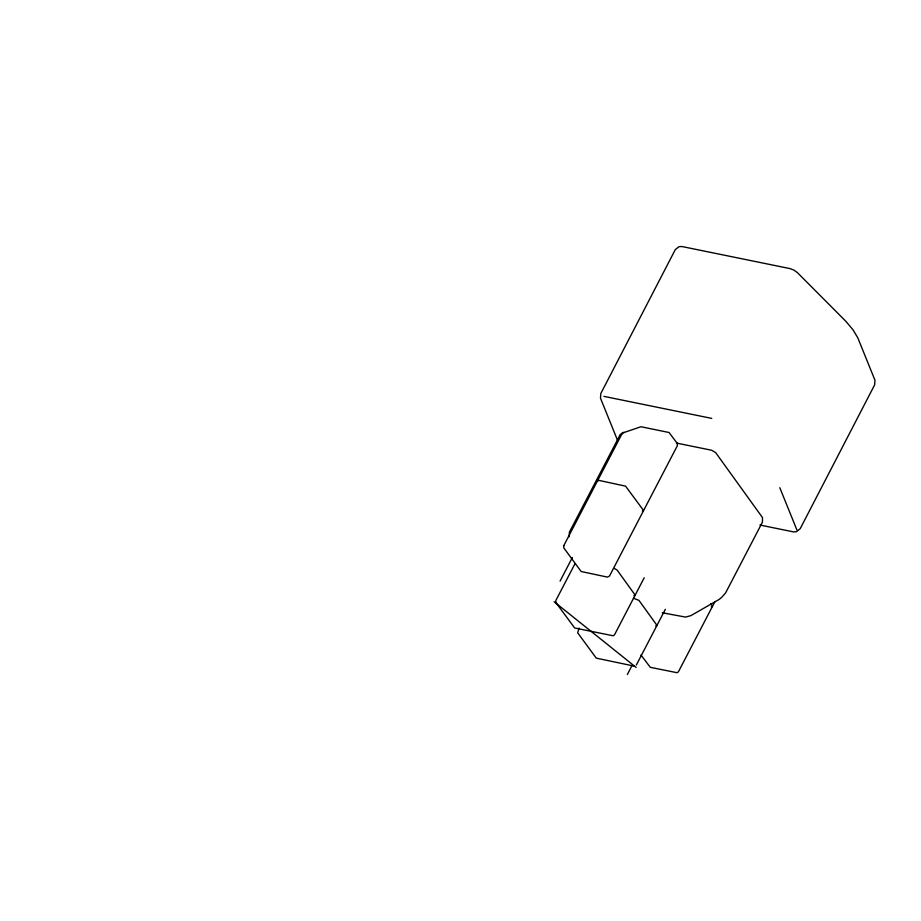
<?xml version="1.0" encoding="UTF-8"?>
<svg xmlns="http://www.w3.org/2000/svg" width="921" height="921" viewBox="0 0 921 921"><rect width="100%" height="100%" fill="white"/><g stroke="black" fill="none" stroke-linecap="round" stroke-linejoin="round"><path stroke-width="1.38" d="M555.824 602L555.939 600.308L575.072 563.56M560.072 581.105L572.355 557.516M579.067 628.041L577.697 632.831L596.267 658.135L634.293 666.125M644.205 577.766L614.526 634.776L613.236 635.789L574.658 627.984L555.893 602.564M627.351 674.483L631.875 665.791M636.33 665.054L665.353 609.299M714.995 601.528L678.455 671.72L677.165 672.733L650.295 667.322L640.97 655.004M624.3 432.41L622.78 432.548L620.201 434.574L569.362 532.246L569.247 536.759M642.328 511.017L643.411 510.925L643.318 510.13L625.566 486.15L598.788 480.359L597.706 480.463L597.798 481.257M633.901 595.599L634.972 595.507L634.88 594.713L617.162 570.122L614.342 568.464M711.277 606.709L712.347 606.605L712.255 605.811L710.598 603.52M655.706 625.866L656.777 625.773L656.685 624.979L638.967 600.388L633.418 598.166M603.9 396.364L711.76 418.399M676.44 443.059L711.668 450.254L715.652 452.602L762.53 517.671L762.415 522.184L725.61 592.894L721.891 597.107L719.278 599.352L690.9 615.631L685.604 617.093L662.314 612.787M759.917 525.028L793.534 531.889L796.412 531.739L800.176 528.746L874.639 384.863L874.95 380.212L857.819 337.869L853.053 329.868L845.938 321.394L797.436 272.639L793.798 270.037L789.769 268.552L681.908 246.517L679.03 246.667L675.266 249.66L600.803 393.543L600.492 398.194L617.623 440.537M554.12 601.735L636.169 667.449M779.811 487.716L796.941 530.059M563.813 545.577L563.756 547.834L581.151 571.515L607.457 577.11L609.506 576.039L677.303 445.81L677.361 443.554L669.072 432.513L640.947 426.734L623.298 432.766L621.514 434.735L563.813 545.577"/></g></svg>
